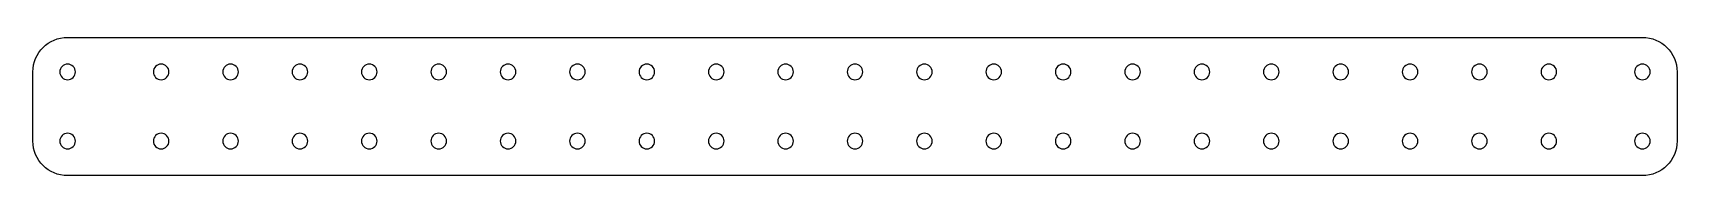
# Model space of a CAD drawing. Header units: millimetres. Extents: x -10 to 464, y 0 to 40.
import ezdxf

# ---------------------------------------------------------------- set-up
doc = ezdxf.new("R2010")
doc.units = ezdxf.units.MM

msp = doc.modelspace()

# ---------------------------------------------------------------- linework, layer by layer
at = {"layer": 'INTERIOR_PROFILES', "extrusion": (0, 0, -1)}
for centre in [(0, 30), (-26.9705, 30), (-46.9705, 30), (-66.9705, 30), (-86.9705, 30), (-106.9705, 30), (-126.9705, 30), (-146.9705, 30), (-166.9705, 30), (-186.9705, 30), (-206.9705, 30), (-226.9705, 30), (-246.9705, 30), (-266.9705, 30), (-286.9705, 30), (-306.9705, 30), (-326.9705, 30), (-346.9705, 30), (-366.9705, 30), (-386.9705, 30), (-406.9705, 30), (-426.9705, 30), (-453.941, 30), (0, 10), (-26.9705, 10), (-46.9705, 10), (-66.9705, 10), (-86.9705, 10), (-106.9705, 10), (-126.9705, 10), (-146.9705, 10), (-166.9705, 10), (-186.9705, 10), (-206.9705, 10), (-226.9705, 10), (-246.9705, 10), (-266.9705, 10), (-286.9705, 10), (-306.9705, 10), (-326.9705, 10), (-346.9705, 10), (-366.9705, 10), (-386.9705, 10), (-406.9705, 10), (-426.9705, 10), (-453.941, 10)]:
    msp.add_circle(centre, 2.25, dxfattribs=at)
at = {"layer": 'OUTER_PROFILES'}
msp.add_lwpolyline([(-10, 30, -0.41421356), (0, 40), (453.941, 40, -0.41421356), (463.941, 30), (463.941, 10, -0.41421356), (453.941, 0), (0, 0, -0.41421356), (-10, 10)], format="xyb", close=True, dxfattribs=at)

doc.saveas('drawing.dxf')
